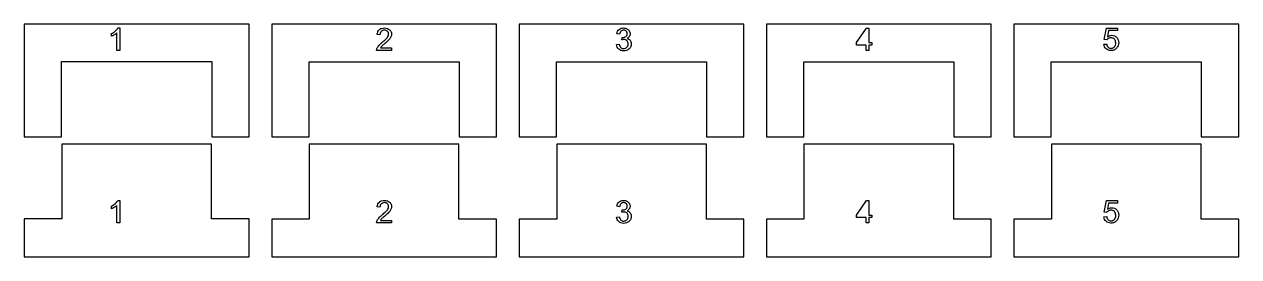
# Model space of a CAD drawing. Header units: millimetres. Extents: x 0 to 327, y -16 to 15.
# Drawn here: x 0 to 162, y -16 to 15 of the extents above; entities that cross this region are included whole.
import ezdxf

# ---------------------------------------------------------------- set-up
doc = ezdxf.new("R2010")
doc.units = ezdxf.units.MM
doc.layers.get('0').update_dxf_attribs({"linetype": 'CONTINUOUS'})

msp = doc.modelspace()

# ---------------------------------------------------------------- linework, layer by layer
for p, q in [((11.63, 13.4), (11.63, 13.76)), ((12.36, 11.5), (12.36, 13.85)), ((12.49, 14.51), (12.73, 14.51)), ((12.73, 14.51), (12.73, 11.5)), ((47.45, 13.61), (47.07, 13.64)), ((79.41, 13.67), (79.04, 13.73)), ((79.73, 12.92), (79.77, 13.24)), ((144.07, 12.96), (144.36, 14.5)), ((144.36, 14.5), (145.85, 14.5)), ((144.65, 14.15), (144.49, 13.34)), ((145.85, 14.15), (144.65, 14.15)), ((145.85, 14.5), (145.85, 14.15)), ((12.73, 11.5), (12.36, 11.5)), ((48.99, 11.5), (47, 11.5)), ((47.52, 11.85), (48.99, 11.85)), ((48.99, 11.85), (48.99, 11.5)), ((79, 12.29), (79.37, 12.34)), ((144, 12.33), (144.39, 12.36)), ((144.41, 12.91), (144.07, 12.96)), ((90.99, -1), (71.02, -1)), ((71.02, -1), (71.02, -10.98)), ((90.99, -10.98), (90.99, -1)), ((157, -1), (137.01, -1)), ((137.01, -1), (137.01, -10.99)), ((157, -10.99), (157, -1)), ((11.63, -9.6), (11.63, -9.24)), ((12.36, -11.5), (12.36, -9.15)), ((12.49, -8.49), (12.73, -8.49)), ((12.73, -8.49), (12.73, -11.5)), ((47.45, -9.39), (47.07, -9.36)), ((79.41, -9.33), (79.04, -9.27)), ((144.07, -10.04), (144.36, -8.5)), ((144.36, -8.5), (145.85, -8.5)), ((144.65, -8.85), (144.49, -9.66)), ((145.85, -8.85), (144.65, -8.85)), ((145.85, -8.5), (145.85, -8.85)), ((47.52, -11.15), (48.99, -11.15)), ((48.99, -11.15), (48.99, -11.5)), ((66, -10.98), (66, -16)), ((71.02, -10.98), (66, -10.98)), ((79, -10.71), (79.37, -10.66)), ((79.73, -10.08), (79.77, -9.76)), ((96, -10.98), (90.99, -10.98)), ((96, -16), (96, -10.98)), ((132, -10.99), (132, -16)), ((137.01, -10.99), (132, -10.99)), ((144, -10.67), (144.39, -10.64)), ((144.41, -10.09), (144.07, -10.04)), ((162, -10.99), (157, -10.99)), ((162, -16), (162, -10.99)), ((12.73, -11.5), (12.36, -11.5)), ((48.99, -11.5), (47, -11.5)), ((66, -16), (96, -16)), ((132, -16), (162, -16))]:
    msp.add_line(p, q)
for points in [[(4.98, 10.03), (15, 10.03), (25.02, 10.03), (25.02, 0), (30, 0), (30, 15), (15, 15), (0, 15), (0, 0), (4.98, 0)], [(63, 0), (63, 15), (48, 15), (33, 15), (33, 0), (37.99, 0), (37.99, 10.01), (48, 10.01), (58.01, 10.01), (58.01, 0)], [(96, 0), (96, 15), (81, 15), (66, 15), (66, 0), (70.99, 0), (70.99, 10.01), (81, 10.01), (91.02, 10.01), (91.02, 0)], [(129, 0), (129, 15), (114, 15), (99, 15), (99, 0), (103.99, 0), (103.99, 10.01), (114, 10.01), (124.01, 10.01), (124.01, 0)], [(162, 0), (162, 15), (147, 15), (132, 15), (132, 0), (137, 0), (137, 10.01), (147, 10.01), (157.01, 10.01), (157.01, 0)], [(113.08, 12.22), (112.67, 12.22), (112.67, 11.5), (112.3, 11.5), (112.3, 12.22), (111, 12.22), (111, 12.56), (112.37, 14.5), (112.67, 14.5), (112.67, 12.56), (113.08, 12.56)], [(0, -10.97), (0, -16), (30, -16), (30, -10.97), (24.97, -10.97), (24.97, -1), (5.02, -1), (5.02, -10.97)], [(33, -10.98), (33, -16), (63, -16), (63, -10.98), (57.98, -10.98), (57.98, -1), (38.02, -1), (38.02, -10.98)], [(99, -10.99), (99, -16), (129, -16), (129, -10.99), (123.99, -10.99), (123.99, -1), (114, -1), (104.01, -1), (104.01, -10.99)], [(113.08, -10.78), (112.67, -10.78), (112.67, -11.5), (112.3, -11.5), (112.3, -10.78), (111, -10.78), (111, -10.44), (112.37, -8.5), (112.67, -8.5), (112.67, -10.44), (113.08, -10.44)]]:
    msp.add_lwpolyline(points, close=True)
for points, knots in [([(11.63, 13.76), (11.73, 13.81), (11.82, 13.86), (12.01, 13.98), (12.09, 14.04), (12.17, 14.11)], [-0.06477115, -0.06477115, -0.06477115, -0.06477115, -0.03161234, -0.03161234, 0, 0, 0, 0]), ([(12.02, 13.59), (11.95, 13.55), (11.88, 13.52), (11.75, 13.45), (11.69, 13.43), (11.63, 13.4)], [-0.04296742, -0.04296742, -0.04296742, -0.04296742, -0.01979507, -0.01979507, 0, 0, 0, 0]), ([(12.36, 13.85), (12.32, 13.8), (12.26, 13.76), (12.15, 13.67), (12.08, 13.63), (12.02, 13.59)], [-0.04294682, -0.04294682, -0.04294682, -0.04294682, -0.0231401, -0.0231401, 0, 0, 0, 0]), ([(12.17, 14.11), (12.24, 14.17), (12.31, 14.24), (12.41, 14.38), (12.46, 14.44), (12.49, 14.51)], [-0.05174174, -0.05174174, -0.05174174, -0.05174174, -0.02356082, -0.02356082, 0, 0, 0, 0]), ([(47.07, 13.64), (47.09, 13.78), (47.12, 13.93), (47.23, 14.14), (47.29, 14.22), (47.37, 14.29)], [-0.07305281, -0.07305281, -0.07305281, -0.07305281, -0.03075219, -0.03075219, 0, 0, 0, 0]), ([(47.37, 14.29), (47.41, 14.33), (47.45, 14.36), (47.55, 14.42), (47.61, 14.44), (47.79, 14.5), (47.92, 14.51), (48.05, 14.51)], [-0.07329848, -0.07329848, -0.07329848, -0.07329848, -0.05636048, -0.05636048, -0.03890662, -0.03890662, 0, 0, 0, 0]), ([(47.61, 14.05), (47.59, 14.02), (47.56, 13.99), (47.52, 13.93), (47.51, 13.89), (47.46, 13.78), (47.45, 13.69), (47.45, 13.61)], [-0.04837195, -0.04837195, -0.04837195, -0.04837195, -0.03710708, -0.03710708, -0.02560952, -0.02560952, 0, 0, 0, 0]), ([(48.04, 14.21), (47.95, 14.21), (47.87, 14.19), (47.72, 14.14), (47.66, 14.1), (47.61, 14.05)], [-0.0471009, -0.0471009, -0.0471009, -0.0471009, -0.02110743, -0.02110743, 0, 0, 0, 0]), ([(47.77, 12.61), (47.91, 12.72), (48.05, 12.85), (48.27, 13.05), (48.36, 13.15), (48.43, 13.24)], [-0.08851107, -0.08851107, -0.08851107, -0.08851107, -0.03518325, -0.03518325, 0, 0, 0, 0]), ([(48.45, 14.06), (48.42, 14.08), (48.39, 14.1), (48.33, 14.14), (48.3, 14.16), (48.19, 14.2), (48.12, 14.21), (48.04, 14.21)], [-0.04479477, -0.04479477, -0.04479477, -0.04479477, -0.03405393, -0.03405393, -0.02330227, -0.02330227, 0, 0, 0, 0]), ([(48.05, 14.51), (48.19, 14.51), (48.33, 14.49), (48.56, 14.4), (48.65, 14.35), (48.73, 14.27)], [-0.07469489, -0.07469489, -0.07469489, -0.07469489, -0.03206633, -0.03206633, 0, 0, 0, 0]), ([(48.43, 13.24), (48.49, 13.32), (48.53, 13.4), (48.59, 13.55), (48.6, 13.62), (48.6, 13.69)], [-0.04825475, -0.04825475, -0.04825475, -0.04825475, -0.02090419, -0.02090419, 0, 0, 0, 0]), ([(48.6, 13.69), (48.6, 13.72), (48.6, 13.76), (48.59, 13.83), (48.58, 13.86), (48.54, 13.96), (48.5, 14.01), (48.45, 14.06)], [-0.04158166, -0.04158166, -0.04158166, -0.04158166, -0.03076363, -0.03076363, -0.020403, -0.020403, 0, 0, 0, 0]), ([(48.91, 13.33), (48.88, 13.26), (48.85, 13.2), (48.77, 13.08), (48.72, 13.02), (48.66, 12.96)], [-0.04398456, -0.04398456, -0.04398456, -0.04398456, -0.02368994, -0.02368994, 0, 0, 0, 0]), ([(48.73, 14.27), (48.77, 14.23), (48.81, 14.19), (48.87, 14.1), (48.9, 14.05), (48.96, 13.9), (48.98, 13.79), (48.98, 13.68)], [-0.06682498, -0.06682498, -0.06682498, -0.06682498, -0.04975042, -0.04975042, -0.03329287, -0.03329287, 0, 0, 0, 0]), ([(48.98, 13.68), (48.98, 13.62), (48.98, 13.56), (48.95, 13.44), (48.93, 13.38), (48.91, 13.33)], [-0.03651811, -0.03651811, -0.03651811, -0.03651811, -0.01847404, -0.01847404, 0, 0, 0, 0]), ([(79.04, 13.73), (79.06, 13.85), (79.09, 13.96), (79.2, 14.16), (79.26, 14.24), (79.34, 14.31)], [-0.0668456, -0.0668456, -0.0668456, -0.0668456, -0.03197613, -0.03197613, 0, 0, 0, 0]), ([(79.34, 14.31), (79.42, 14.38), (79.51, 14.43), (79.72, 14.5), (79.83, 14.51), (79.94, 14.51)], [-0.06481695, -0.06481695, -0.06481695, -0.06481695, -0.0333736, -0.0333736, 0, 0, 0, 0]), ([(79.59, 14.07), (79.54, 14.03), (79.5, 13.97), (79.44, 13.83), (79.42, 13.75), (79.41, 13.67)], [-0.04530487, -0.04530487, -0.04530487, -0.04530487, -0.02445038, -0.02445038, 0, 0, 0, 0]), ([(79.95, 14.21), (79.88, 14.21), (79.81, 14.2), (79.69, 14.15), (79.64, 14.12), (79.59, 14.07)], [-0.03963539, -0.03963539, -0.03963539, -0.03963539, -0.01940752, -0.01940752, 0, 0, 0, 0]), ([(79.99, 12.96), (79.95, 12.96), (79.91, 12.96), (79.82, 12.94), (79.77, 12.93), (79.73, 12.92)], [-0.02601038, -0.02601038, -0.02601038, -0.02601038, -0.01442784, -0.01442784, 0, 0, 0, 0]), ([(79.77, 13.24), (79.78, 13.24), (79.79, 13.24), (79.81, 13.24), (79.82, 13.24), (79.83, 13.24)], [-0.005848778, -0.005848778, -0.005848778, -0.005848778, -0.002551454, -0.002551454, 0, 0, 0, 0]), ([(79.83, 13.24), (79.9, 13.24), (79.98, 13.25), (80.12, 13.29), (80.19, 13.32), (80.25, 13.36)], [-0.04502448, -0.04502448, -0.04502448, -0.04502448, -0.02226175, -0.02226175, 0, 0, 0, 0]), ([(79.94, 14.51), (80.02, 14.51), (80.1, 14.5), (80.25, 14.47), (80.32, 14.44), (80.39, 14.41)], [-0.04707357, -0.04707357, -0.04707357, -0.04707357, -0.02320936, -0.02320936, 0, 0, 0, 0]), ([(80.3, 14.08), (80.28, 14.1), (80.25, 14.12), (80.2, 14.15), (80.17, 14.17), (80.08, 14.2), (80.01, 14.21), (79.95, 14.21)], [-0.03897729, -0.03897729, -0.03897729, -0.03897729, -0.02955418, -0.02955418, -0.02017813, -0.02017813, 0, 0, 0, 0]), ([(80.41, 12.8), (80.38, 12.82), (80.35, 12.85), (80.29, 12.89), (80.25, 12.91), (80.15, 12.95), (80.07, 12.96), (79.99, 12.96)], [-0.04673979, -0.04673979, -0.04673979, -0.04673979, -0.03527457, -0.03527457, -0.02398933, -0.02398933, 0, 0, 0, 0]), ([(80.25, 13.36), (80.28, 13.38), (80.32, 13.41), (80.37, 13.47), (80.39, 13.51), (80.43, 13.61), (80.44, 13.67), (80.44, 13.74)], [-0.04445359, -0.04445359, -0.04445359, -0.04445359, -0.03207783, -0.03207783, -0.01997782, -0.01997782, 0, 0, 0, 0]), ([(80.44, 13.74), (80.44, 13.77), (80.44, 13.81), (80.42, 13.87), (80.41, 13.9), (80.38, 13.99), (80.34, 14.04), (80.3, 14.08)], [-0.03756662, -0.03756662, -0.03756662, -0.03756662, -0.02742684, -0.02742684, -0.01783405, -0.01783405, 0, 0, 0, 0]), ([(80.39, 14.41), (80.46, 14.37), (80.52, 14.33), (80.63, 14.23), (80.67, 14.18), (80.71, 14.12)], [-0.04354574, -0.04354574, -0.04354574, -0.04354574, -0.02130861, -0.02130861, 0, 0, 0, 0]), ([(80.71, 13.38), (80.68, 13.32), (80.63, 13.28), (80.53, 13.19), (80.47, 13.15), (80.4, 13.12)], [-0.04067691, -0.04067691, -0.04067691, -0.04067691, -0.02116205, -0.02116205, 0, 0, 0, 0]), ([(80.4, 13.12), (80.49, 13.11), (80.57, 13.08), (80.71, 12.99), (80.77, 12.93), (80.82, 12.87)], [-0.04997617, -0.04997617, -0.04997617, -0.04997617, -0.02429528, -0.02429528, 0, 0, 0, 0]), ([(80.71, 14.12), (80.74, 14.06), (80.77, 14), (80.81, 13.87), (80.82, 13.8), (80.82, 13.73)], [-0.04093312, -0.04093312, -0.04093312, -0.04093312, -0.02027894, -0.02027894, 0, 0, 0, 0]), ([(80.82, 13.73), (80.82, 13.67), (80.81, 13.61), (80.77, 13.49), (80.75, 13.43), (80.71, 13.38)], [-0.03768776, -0.03768776, -0.03768776, -0.03768776, -0.01875628, -0.01875628, 0, 0, 0, 0]), ([(144.64, 13.12), (144.59, 13.1), (144.55, 13.07), (144.47, 13), (144.44, 12.96), (144.41, 12.91)], [-0.03122136, -0.03122136, -0.03122136, -0.03122136, -0.01532743, -0.01532743, 0, 0, 0, 0]), ([(144.49, 13.34), (144.57, 13.4), (144.67, 13.45), (144.86, 13.51), (144.96, 13.53), (145.06, 13.53)], [-0.06107113, -0.06107113, -0.06107113, -0.06107113, -0.02976829, -0.02976829, 0, 0, 0, 0]), ([(144.96, 13.2), (144.9, 13.2), (144.84, 13.2), (144.74, 13.17), (144.68, 13.15), (144.64, 13.12)], [-0.03366252, -0.03366252, -0.03366252, -0.03366252, -0.01650609, -0.01650609, 0, 0, 0, 0]), ([(145.42, 13.02), (145.39, 13.05), (145.36, 13.08), (145.29, 13.13), (145.26, 13.14), (145.13, 13.19), (145.05, 13.2), (144.96, 13.2)], [-0.05146111, -0.05146111, -0.05146111, -0.05146111, -0.03897324, -0.03897324, -0.02660619, -0.02660619, 0, 0, 0, 0]), ([(145.06, 13.53), (145.18, 13.53), (145.3, 13.51), (145.53, 13.42), (145.63, 13.35), (145.72, 13.26)], [-0.07450087, -0.07450087, -0.07450087, -0.07450087, -0.03703718, -0.03703718, 0, 0, 0, 0]), ([(145.6, 12.53), (145.6, 12.63), (145.58, 12.73), (145.52, 12.9), (145.48, 12.97), (145.42, 13.02)], [-0.05449402, -0.05449402, -0.05449402, -0.05449402, -0.02317702, -0.02317702, 0, 0, 0, 0]), ([(145.72, 13.26), (145.76, 13.21), (145.8, 13.16), (145.87, 13.06), (145.9, 13), (145.97, 12.82), (145.99, 12.69), (145.99, 12.56)], [-0.07742814, -0.07742814, -0.07742814, -0.07742814, -0.0585714, -0.0585714, -0.03991828, -0.03991828, 0, 0, 0, 0]), ([(47, 11.5), (47, 11.54), (47.01, 11.59), (47.02, 11.67), (47.03, 11.72), (47.05, 11.76)], [-0.02619429, -0.02619429, -0.02619429, -0.02619429, -0.01305855, -0.01305855, 0, 0, 0, 0]), ([(47.05, 11.76), (47.07, 11.83), (47.11, 11.89), (47.19, 12.03), (47.24, 12.09), (47.29, 12.15)], [-0.04692661, -0.04692661, -0.04692661, -0.04692661, -0.02448261, -0.02448261, 0, 0, 0, 0]), ([(47.29, 12.15), (47.35, 12.23), (47.42, 12.3), (47.58, 12.45), (47.68, 12.53), (47.77, 12.61)], [-0.06522564, -0.06522564, -0.06522564, -0.06522564, -0.03640707, -0.03640707, 0, 0, 0, 0]), ([(47.67, 12.05), (47.64, 12.02), (47.61, 11.99), (47.56, 11.92), (47.54, 11.89), (47.52, 11.85)], [-0.02532231, -0.02532231, -0.02532231, -0.02532231, -0.0121829, -0.0121829, 0, 0, 0, 0]), ([(48.1, 12.43), (48.01, 12.36), (47.91, 12.27), (47.77, 12.15), (47.71, 12.09), (47.67, 12.05)], [-0.04409416, -0.04409416, -0.04409416, -0.04409416, -0.01688313, -0.01688313, 0, 0, 0, 0]), ([(48.66, 12.96), (48.6, 12.88), (48.51, 12.8), (48.33, 12.63), (48.21, 12.53), (48.1, 12.43)], [-0.07449416, -0.07449416, -0.07449416, -0.07449416, -0.04410295, -0.04410295, 0, 0, 0, 0]), ([(79.3, 11.68), (79.21, 11.76), (79.14, 11.85), (79.04, 12.06), (79.01, 12.17), (79, 12.29)], [-0.07017615, -0.07017615, -0.07017615, -0.07017615, -0.03565862, -0.03565862, 0, 0, 0, 0]), ([(79.95, 11.45), (79.83, 11.45), (79.71, 11.46), (79.48, 11.55), (79.38, 11.6), (79.3, 11.68)], [-0.07197542, -0.07197542, -0.07197542, -0.07197542, -0.03498777, -0.03498777, 0, 0, 0, 0]), ([(79.37, 12.34), (79.39, 12.24), (79.42, 12.13), (79.5, 11.98), (79.54, 11.93), (79.58, 11.89)], [-0.05035008, -0.05035008, -0.05035008, -0.05035008, -0.01875445, -0.01875445, 0, 0, 0, 0]), ([(79.58, 11.89), (79.63, 11.84), (79.69, 11.81), (79.82, 11.76), (79.89, 11.75), (79.96, 11.75)], [-0.04097108, -0.04097108, -0.04097108, -0.04097108, -0.02078869, -0.02078869, 0, 0, 0, 0]), ([(80.68, 11.72), (80.63, 11.68), (80.58, 11.64), (80.47, 11.57), (80.41, 11.54), (80.23, 11.47), (80.09, 11.45), (79.95, 11.45)], [-0.07979542, -0.07979542, -0.07979542, -0.07979542, -0.06031671, -0.06031671, -0.04105145, -0.04105145, 0, 0, 0, 0]), ([(79.96, 11.75), (80.04, 11.75), (80.12, 11.77), (80.27, 11.83), (80.34, 11.87), (80.39, 11.93)], [-0.04931396, -0.04931396, -0.04931396, -0.04931396, -0.02452284, -0.02452284, 0, 0, 0, 0]), ([(80.39, 11.93), (80.42, 11.96), (80.45, 11.99), (80.5, 12.06), (80.51, 12.1), (80.56, 12.21), (80.57, 12.29), (80.57, 12.38)], [-0.04969302, -0.04969302, -0.04969302, -0.04969302, -0.03729882, -0.03729882, -0.02523614, -0.02523614, 0, 0, 0, 0]), ([(80.57, 12.38), (80.57, 12.46), (80.56, 12.54), (80.5, 12.69), (80.46, 12.74), (80.41, 12.8)], [-0.04675353, -0.04675353, -0.04675353, -0.04675353, -0.02205192, -0.02205192, 0, 0, 0, 0]), ([(80.96, 12.39), (80.96, 12.32), (80.96, 12.26), (80.93, 12.13), (80.92, 12.07), (80.84, 11.9), (80.77, 11.81), (80.68, 11.72)], [-0.07516805, -0.07516805, -0.07516805, -0.07516805, -0.05579628, -0.05579628, -0.03717548, -0.03717548, 0, 0, 0, 0]), ([(80.82, 12.87), (80.87, 12.8), (80.9, 12.73), (80.95, 12.57), (80.96, 12.48), (80.96, 12.39)], [-0.05179472, -0.05179472, -0.05179472, -0.05179472, -0.02700949, -0.02700949, 0, 0, 0, 0]), ([(144.3, 11.72), (144.21, 11.79), (144.14, 11.88), (144.04, 12.09), (144.01, 12.21), (144, 12.33)], [-0.06992974, -0.06992974, -0.06992974, -0.06992974, -0.03575553, -0.03575553, 0, 0, 0, 0]), ([(144.96, 11.49), (144.84, 11.49), (144.71, 11.51), (144.48, 11.59), (144.38, 11.64), (144.3, 11.72)], [-0.07280443, -0.07280443, -0.07280443, -0.07280443, -0.03466873, -0.03466873, 0, 0, 0, 0]), ([(144.39, 12.36), (144.4, 12.27), (144.43, 12.18), (144.5, 12.03), (144.54, 11.98), (144.59, 11.93)], [-0.04787853, -0.04787853, -0.04787853, -0.04787853, -0.02019892, -0.02019892, 0, 0, 0, 0]), ([(144.59, 11.93), (144.64, 11.89), (144.69, 11.85), (144.82, 11.8), (144.89, 11.79), (144.96, 11.79)], [-0.04172689, -0.04172689, -0.04172689, -0.04172689, -0.02108095, -0.02108095, 0, 0, 0, 0]), ([(144.96, 11.79), (145.01, 11.79), (145.05, 11.8), (145.14, 11.81), (145.18, 11.83), (145.29, 11.88), (145.36, 11.93), (145.41, 11.99)], [-0.05115636, -0.05115636, -0.05115636, -0.05115636, -0.03785806, -0.03785806, -0.02504747, -0.02504747, 0, 0, 0, 0]), ([(145.75, 11.85), (145.7, 11.79), (145.64, 11.73), (145.52, 11.64), (145.45, 11.6), (145.25, 11.51), (145.11, 11.49), (144.96, 11.49)], [-0.09057347, -0.09057347, -0.09057347, -0.09057347, -0.06616921, -0.06616921, -0.04251209, -0.04251209, 0, 0, 0, 0]), ([(145.41, 11.99), (145.44, 12.03), (145.47, 12.06), (145.52, 12.14), (145.54, 12.18), (145.59, 12.32), (145.6, 12.42), (145.6, 12.53)], [-0.05777232, -0.05777232, -0.05777232, -0.05777232, -0.04419274, -0.04419274, -0.03038845, -0.03038845, 0, 0, 0, 0]), ([(145.99, 12.56), (145.99, 12.43), (145.97, 12.3), (145.89, 12.06), (145.83, 11.95), (145.75, 11.85)], [-0.07639831, -0.07639831, -0.07639831, -0.07639831, -0.03756617, -0.03756617, 0, 0, 0, 0]), ([(11.63, -9.24), (11.73, -9.19), (11.82, -9.14), (12.01, -9.02), (12.09, -8.96), (12.17, -8.89)], [-0.06477115, -0.06477115, -0.06477115, -0.06477115, -0.03161234, -0.03161234, 0, 0, 0, 0]), ([(12.02, -9.41), (11.95, -9.45), (11.88, -9.48), (11.75, -9.55), (11.69, -9.57), (11.63, -9.6)], [-0.04296742, -0.04296742, -0.04296742, -0.04296742, -0.01979507, -0.01979507, 0, 0, 0, 0]), ([(12.36, -9.15), (12.32, -9.2), (12.26, -9.24), (12.15, -9.33), (12.08, -9.37), (12.02, -9.41)], [-0.04294682, -0.04294682, -0.04294682, -0.04294682, -0.0231401, -0.0231401, 0, 0, 0, 0]), ([(12.17, -8.89), (12.24, -8.83), (12.31, -8.76), (12.41, -8.62), (12.46, -8.56), (12.49, -8.49)], [-0.05174174, -0.05174174, -0.05174174, -0.05174174, -0.02356082, -0.02356082, 0, 0, 0, 0]), ([(47.07, -9.36), (47.09, -9.22), (47.12, -9.07), (47.23, -8.86), (47.29, -8.78), (47.37, -8.71)], [-0.07305281, -0.07305281, -0.07305281, -0.07305281, -0.03075219, -0.03075219, 0, 0, 0, 0]), ([(47.37, -8.71), (47.41, -8.67), (47.45, -8.64), (47.55, -8.58), (47.61, -8.56), (47.79, -8.5), (47.92, -8.49), (48.05, -8.49)], [-0.07329848, -0.07329848, -0.07329848, -0.07329848, -0.05636048, -0.05636048, -0.03890662, -0.03890662, 0, 0, 0, 0]), ([(47.61, -8.95), (47.59, -8.98), (47.56, -9.01), (47.52, -9.07), (47.51, -9.11), (47.46, -9.22), (47.45, -9.31), (47.45, -9.39)], [-0.04837195, -0.04837195, -0.04837195, -0.04837195, -0.03710708, -0.03710708, -0.02560952, -0.02560952, 0, 0, 0, 0]), ([(48.04, -8.79), (47.95, -8.79), (47.87, -8.81), (47.72, -8.86), (47.66, -8.9), (47.61, -8.95)], [-0.0471009, -0.0471009, -0.0471009, -0.0471009, -0.02110743, -0.02110743, 0, 0, 0, 0]), ([(48.45, -8.94), (48.42, -8.92), (48.39, -8.9), (48.33, -8.86), (48.3, -8.84), (48.19, -8.8), (48.12, -8.79), (48.04, -8.79)], [-0.04479477, -0.04479477, -0.04479477, -0.04479477, -0.03405393, -0.03405393, -0.02330227, -0.02330227, 0, 0, 0, 0]), ([(48.05, -8.49), (48.19, -8.49), (48.33, -8.51), (48.56, -8.6), (48.65, -8.65), (48.73, -8.73)], [-0.07469489, -0.07469489, -0.07469489, -0.07469489, -0.03206633, -0.03206633, 0, 0, 0, 0]), ([(48.43, -9.76), (48.49, -9.68), (48.53, -9.6), (48.59, -9.45), (48.6, -9.38), (48.6, -9.31)], [-0.04825475, -0.04825475, -0.04825475, -0.04825475, -0.02090419, -0.02090419, 0, 0, 0, 0]), ([(48.6, -9.31), (48.6, -9.28), (48.6, -9.24), (48.59, -9.17), (48.58, -9.14), (48.54, -9.04), (48.5, -8.99), (48.45, -8.94)], [-0.04158166, -0.04158166, -0.04158166, -0.04158166, -0.03076363, -0.03076363, -0.020403, -0.020403, 0, 0, 0, 0]), ([(48.91, -9.67), (48.88, -9.74), (48.85, -9.8), (48.77, -9.92), (48.72, -9.98), (48.66, -10.04)], [-0.04398456, -0.04398456, -0.04398456, -0.04398456, -0.02368994, -0.02368994, 0, 0, 0, 0]), ([(48.73, -8.73), (48.77, -8.77), (48.81, -8.81), (48.87, -8.9), (48.9, -8.95), (48.96, -9.1), (48.98, -9.21), (48.98, -9.32)], [-0.06682498, -0.06682498, -0.06682498, -0.06682498, -0.04975042, -0.04975042, -0.03329287, -0.03329287, 0, 0, 0, 0]), ([(48.98, -9.32), (48.98, -9.38), (48.98, -9.44), (48.95, -9.56), (48.93, -9.62), (48.91, -9.67)], [-0.03651811, -0.03651811, -0.03651811, -0.03651811, -0.01847404, -0.01847404, 0, 0, 0, 0]), ([(79.04, -9.27), (79.06, -9.15), (79.09, -9.04), (79.2, -8.84), (79.26, -8.76), (79.34, -8.69)], [-0.0668456, -0.0668456, -0.0668456, -0.0668456, -0.03197613, -0.03197613, 0, 0, 0, 0]), ([(79.34, -8.69), (79.42, -8.62), (79.51, -8.57), (79.72, -8.5), (79.83, -8.49), (79.94, -8.49)], [-0.06481695, -0.06481695, -0.06481695, -0.06481695, -0.0333736, -0.0333736, 0, 0, 0, 0]), ([(79.59, -8.93), (79.54, -8.97), (79.5, -9.03), (79.44, -9.17), (79.42, -9.25), (79.41, -9.33)], [-0.04530487, -0.04530487, -0.04530487, -0.04530487, -0.02445038, -0.02445038, 0, 0, 0, 0]), ([(79.95, -8.79), (79.88, -8.79), (79.81, -8.8), (79.69, -8.85), (79.64, -8.88), (79.59, -8.93)], [-0.03963539, -0.03963539, -0.03963539, -0.03963539, -0.01940752, -0.01940752, 0, 0, 0, 0]), ([(79.83, -9.76), (79.9, -9.76), (79.98, -9.75), (80.12, -9.71), (80.19, -9.68), (80.25, -9.64)], [-0.04502448, -0.04502448, -0.04502448, -0.04502448, -0.02226175, -0.02226175, 0, 0, 0, 0]), ([(79.94, -8.49), (80.02, -8.49), (80.1, -8.5), (80.25, -8.53), (80.32, -8.56), (80.39, -8.59)], [-0.04707357, -0.04707357, -0.04707357, -0.04707357, -0.02320936, -0.02320936, 0, 0, 0, 0]), ([(80.3, -8.92), (80.28, -8.9), (80.25, -8.88), (80.2, -8.85), (80.17, -8.83), (80.08, -8.8), (80.01, -8.79), (79.95, -8.79)], [-0.03897729, -0.03897729, -0.03897729, -0.03897729, -0.02955418, -0.02955418, -0.02017813, -0.02017813, 0, 0, 0, 0]), ([(80.25, -9.64), (80.28, -9.62), (80.32, -9.59), (80.37, -9.53), (80.39, -9.49), (80.43, -9.39), (80.44, -9.33), (80.44, -9.26)], [-0.04445359, -0.04445359, -0.04445359, -0.04445359, -0.03207783, -0.03207783, -0.01997782, -0.01997782, 0, 0, 0, 0]), ([(80.44, -9.26), (80.44, -9.23), (80.44, -9.19), (80.42, -9.13), (80.41, -9.1), (80.38, -9.01), (80.34, -8.96), (80.3, -8.92)], [-0.03756662, -0.03756662, -0.03756662, -0.03756662, -0.02742684, -0.02742684, -0.01783405, -0.01783405, 0, 0, 0, 0]), ([(80.39, -8.59), (80.46, -8.63), (80.52, -8.67), (80.63, -8.77), (80.67, -8.82), (80.71, -8.88)], [-0.04354574, -0.04354574, -0.04354574, -0.04354574, -0.02130861, -0.02130861, 0, 0, 0, 0]), ([(80.71, -9.62), (80.68, -9.68), (80.63, -9.72), (80.53, -9.81), (80.47, -9.85), (80.4, -9.88)], [-0.04067691, -0.04067691, -0.04067691, -0.04067691, -0.02116205, -0.02116205, 0, 0, 0, 0]), ([(80.71, -8.88), (80.74, -8.94), (80.77, -9), (80.81, -9.13), (80.82, -9.2), (80.82, -9.27)], [-0.04093312, -0.04093312, -0.04093312, -0.04093312, -0.02027894, -0.02027894, 0, 0, 0, 0]), ([(80.82, -9.27), (80.82, -9.33), (80.81, -9.39), (80.77, -9.51), (80.75, -9.57), (80.71, -9.62)], [-0.03768776, -0.03768776, -0.03768776, -0.03768776, -0.01875628, -0.01875628, 0, 0, 0, 0]), ([(144.49, -9.66), (144.57, -9.6), (144.67, -9.55), (144.86, -9.49), (144.96, -9.47), (145.06, -9.47)], [-0.06107113, -0.06107113, -0.06107113, -0.06107113, -0.02976829, -0.02976829, 0, 0, 0, 0]), ([(145.06, -9.47), (145.18, -9.47), (145.3, -9.49), (145.53, -9.58), (145.63, -9.65), (145.72, -9.74)], [-0.07450087, -0.07450087, -0.07450087, -0.07450087, -0.03703718, -0.03703718, 0, 0, 0, 0]), ([(47, -11.5), (47, -11.46), (47.01, -11.41), (47.02, -11.33), (47.03, -11.28), (47.05, -11.24)], [-0.02619429, -0.02619429, -0.02619429, -0.02619429, -0.01305855, -0.01305855, 0, 0, 0, 0]), ([(47.05, -11.24), (47.07, -11.17), (47.11, -11.11), (47.19, -10.97), (47.24, -10.91), (47.29, -10.85)], [-0.04692661, -0.04692661, -0.04692661, -0.04692661, -0.02448261, -0.02448261, 0, 0, 0, 0]), ([(47.29, -10.85), (47.35, -10.77), (47.42, -10.7), (47.58, -10.55), (47.68, -10.47), (47.77, -10.39)], [-0.06522564, -0.06522564, -0.06522564, -0.06522564, -0.03640707, -0.03640707, 0, 0, 0, 0]), ([(47.67, -10.95), (47.64, -10.98), (47.61, -11.01), (47.56, -11.08), (47.54, -11.11), (47.52, -11.15)], [-0.02532231, -0.02532231, -0.02532231, -0.02532231, -0.0121829, -0.0121829, 0, 0, 0, 0]), ([(48.1, -10.57), (48.01, -10.64), (47.91, -10.73), (47.77, -10.85), (47.71, -10.91), (47.67, -10.95)], [-0.04409416, -0.04409416, -0.04409416, -0.04409416, -0.01688313, -0.01688313, 0, 0, 0, 0]), ([(47.77, -10.39), (47.91, -10.28), (48.05, -10.15), (48.27, -9.95), (48.36, -9.85), (48.43, -9.76)], [-0.08851107, -0.08851107, -0.08851107, -0.08851107, -0.03518325, -0.03518325, 0, 0, 0, 0]), ([(48.66, -10.04), (48.6, -10.12), (48.51, -10.2), (48.33, -10.37), (48.21, -10.47), (48.1, -10.57)], [-0.07449416, -0.07449416, -0.07449416, -0.07449416, -0.04410295, -0.04410295, 0, 0, 0, 0]), ([(79.3, -11.32), (79.21, -11.24), (79.14, -11.15), (79.04, -10.94), (79.01, -10.83), (79, -10.71)], [-0.07017615, -0.07017615, -0.07017615, -0.07017615, -0.03565862, -0.03565862, 0, 0, 0, 0]), ([(79.95, -11.55), (79.83, -11.55), (79.71, -11.54), (79.48, -11.45), (79.38, -11.4), (79.3, -11.32)], [-0.07197542, -0.07197542, -0.07197542, -0.07197542, -0.03498777, -0.03498777, 0, 0, 0, 0]), ([(79.37, -10.66), (79.39, -10.76), (79.42, -10.87), (79.5, -11.02), (79.54, -11.07), (79.58, -11.11)], [-0.05035008, -0.05035008, -0.05035008, -0.05035008, -0.01875445, -0.01875445, 0, 0, 0, 0]), ([(79.58, -11.11), (79.63, -11.16), (79.69, -11.19), (79.82, -11.24), (79.89, -11.25), (79.96, -11.25)], [-0.04097108, -0.04097108, -0.04097108, -0.04097108, -0.02078869, -0.02078869, 0, 0, 0, 0]), ([(79.99, -10.04), (79.95, -10.04), (79.91, -10.04), (79.82, -10.06), (79.77, -10.07), (79.73, -10.08)], [-0.02601038, -0.02601038, -0.02601038, -0.02601038, -0.01442784, -0.01442784, 0, 0, 0, 0]), ([(79.77, -9.76), (79.78, -9.76), (79.79, -9.76), (79.81, -9.76), (79.82, -9.76), (79.83, -9.76)], [-0.005848778, -0.005848778, -0.005848778, -0.005848778, -0.002551454, -0.002551454, 0, 0, 0, 0]), ([(80.68, -11.28), (80.63, -11.32), (80.58, -11.36), (80.47, -11.43), (80.41, -11.46), (80.23, -11.53), (80.09, -11.55), (79.95, -11.55)], [-0.07979542, -0.07979542, -0.07979542, -0.07979542, -0.06031671, -0.06031671, -0.04105145, -0.04105145, 0, 0, 0, 0]), ([(79.96, -11.25), (80.04, -11.25), (80.12, -11.23), (80.27, -11.17), (80.34, -11.13), (80.39, -11.07)], [-0.04931396, -0.04931396, -0.04931396, -0.04931396, -0.02452284, -0.02452284, 0, 0, 0, 0]), ([(80.41, -10.2), (80.38, -10.18), (80.35, -10.15), (80.29, -10.11), (80.25, -10.09), (80.15, -10.05), (80.07, -10.04), (79.99, -10.04)], [-0.04673979, -0.04673979, -0.04673979, -0.04673979, -0.03527457, -0.03527457, -0.02398933, -0.02398933, 0, 0, 0, 0]), ([(80.39, -11.07), (80.42, -11.04), (80.45, -11.01), (80.5, -10.94), (80.51, -10.9), (80.56, -10.79), (80.57, -10.71), (80.57, -10.62)], [-0.04969302, -0.04969302, -0.04969302, -0.04969302, -0.03729882, -0.03729882, -0.02523614, -0.02523614, 0, 0, 0, 0]), ([(80.4, -9.88), (80.49, -9.89), (80.57, -9.92), (80.71, -10.01), (80.77, -10.07), (80.82, -10.13)], [-0.04997617, -0.04997617, -0.04997617, -0.04997617, -0.02429528, -0.02429528, 0, 0, 0, 0]), ([(80.57, -10.62), (80.57, -10.54), (80.56, -10.46), (80.5, -10.31), (80.46, -10.26), (80.41, -10.2)], [-0.04675353, -0.04675353, -0.04675353, -0.04675353, -0.02205192, -0.02205192, 0, 0, 0, 0]), ([(80.96, -10.61), (80.96, -10.68), (80.96, -10.74), (80.93, -10.87), (80.92, -10.93), (80.84, -11.1), (80.77, -11.19), (80.68, -11.28)], [-0.07516805, -0.07516805, -0.07516805, -0.07516805, -0.05579628, -0.05579628, -0.03717548, -0.03717548, 0, 0, 0, 0]), ([(80.82, -10.13), (80.87, -10.2), (80.9, -10.27), (80.95, -10.43), (80.96, -10.52), (80.96, -10.61)], [-0.05179472, -0.05179472, -0.05179472, -0.05179472, -0.02700949, -0.02700949, 0, 0, 0, 0]), ([(144.3, -11.28), (144.21, -11.21), (144.14, -11.12), (144.04, -10.91), (144.01, -10.79), (144, -10.67)], [-0.06992974, -0.06992974, -0.06992974, -0.06992974, -0.03575553, -0.03575553, 0, 0, 0, 0]), ([(144.96, -11.51), (144.84, -11.51), (144.71, -11.49), (144.48, -11.41), (144.38, -11.36), (144.3, -11.28)], [-0.07280443, -0.07280443, -0.07280443, -0.07280443, -0.03466873, -0.03466873, 0, 0, 0, 0]), ([(144.39, -10.64), (144.4, -10.73), (144.43, -10.82), (144.5, -10.97), (144.54, -11.02), (144.59, -11.07)], [-0.04787853, -0.04787853, -0.04787853, -0.04787853, -0.02019892, -0.02019892, 0, 0, 0, 0]), ([(144.64, -9.88), (144.59, -9.9), (144.55, -9.93), (144.47, -10), (144.44, -10.04), (144.41, -10.09)], [-0.03122136, -0.03122136, -0.03122136, -0.03122136, -0.01532743, -0.01532743, 0, 0, 0, 0]), ([(144.59, -11.07), (144.64, -11.11), (144.69, -11.15), (144.82, -11.2), (144.89, -11.21), (144.96, -11.21)], [-0.04172689, -0.04172689, -0.04172689, -0.04172689, -0.02108095, -0.02108095, 0, 0, 0, 0]), ([(144.96, -9.8), (144.9, -9.8), (144.84, -9.8), (144.74, -9.83), (144.68, -9.85), (144.64, -9.88)], [-0.03366252, -0.03366252, -0.03366252, -0.03366252, -0.01650609, -0.01650609, 0, 0, 0, 0]), ([(145.42, -9.98), (145.39, -9.95), (145.36, -9.92), (145.29, -9.87), (145.26, -9.86), (145.13, -9.81), (145.05, -9.8), (144.96, -9.8)], [-0.05146111, -0.05146111, -0.05146111, -0.05146111, -0.03897324, -0.03897324, -0.02660619, -0.02660619, 0, 0, 0, 0]), ([(144.96, -11.21), (145.01, -11.21), (145.05, -11.2), (145.14, -11.19), (145.18, -11.17), (145.29, -11.12), (145.36, -11.07), (145.41, -11.01)], [-0.05115636, -0.05115636, -0.05115636, -0.05115636, -0.03785806, -0.03785806, -0.02504747, -0.02504747, 0, 0, 0, 0]), ([(145.75, -11.15), (145.7, -11.21), (145.64, -11.27), (145.52, -11.36), (145.45, -11.4), (145.25, -11.49), (145.11, -11.51), (144.96, -11.51)], [-0.09057347, -0.09057347, -0.09057347, -0.09057347, -0.06616921, -0.06616921, -0.04251209, -0.04251209, 0, 0, 0, 0]), ([(145.41, -11.01), (145.44, -10.97), (145.47, -10.94), (145.52, -10.86), (145.54, -10.82), (145.59, -10.68), (145.6, -10.58), (145.6, -10.47)], [-0.05777232, -0.05777232, -0.05777232, -0.05777232, -0.04419274, -0.04419274, -0.03038845, -0.03038845, 0, 0, 0, 0]), ([(145.6, -10.47), (145.6, -10.37), (145.58, -10.27), (145.52, -10.1), (145.48, -10.03), (145.42, -9.98)], [-0.05449402, -0.05449402, -0.05449402, -0.05449402, -0.02317702, -0.02317702, 0, 0, 0, 0]), ([(145.72, -9.74), (145.76, -9.79), (145.8, -9.84), (145.87, -9.94), (145.9, -10), (145.97, -10.18), (145.99, -10.31), (145.99, -10.44)], [-0.07742814, -0.07742814, -0.07742814, -0.07742814, -0.0585714, -0.0585714, -0.03991828, -0.03991828, 0, 0, 0, 0]), ([(145.99, -10.44), (145.99, -10.57), (145.97, -10.7), (145.89, -10.94), (145.83, -11.05), (145.75, -11.15)], [-0.07639831, -0.07639831, -0.07639831, -0.07639831, -0.03756617, -0.03756617, 0, 0, 0, 0])]:
    msp.add_open_spline(points, degree=3, knots=knots)

doc.saveas('drawing.dxf')
